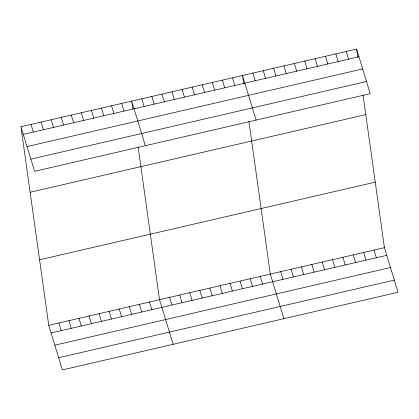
<?xml version="1.0" encoding="UTF-8"?>
<svg xmlns="http://www.w3.org/2000/svg" width="419" height="419" viewBox="0 0 419 419"><rect width="100%" height="100%" fill="white"/><g stroke="black" fill="none" stroke-linecap="round" stroke-linejoin="round"><path stroke-width="0.63" d="M20.95 126.732L356.616 49.086L370.249 93.683L34.583 171.324L20.95 126.732L48.751 325.317L62.384 369.914L398.05 292.268L384.417 247.676L363.037 94.961M23.296 134.399L358.963 56.759M27.02 146.587L362.686 68.941M30.859 159.141L366.525 81.496M30.126 192.263L365.787 114.623M39.575 259.785L375.241 182.145M48.751 325.317L384.417 247.676M51.097 332.99L386.763 255.344M54.821 345.172L390.487 267.532M58.66 357.726L394.326 280.086M346.241 51.49L348.587 59.158M335.865 53.889L338.212 61.556M325.49 56.287L327.836 63.96M374.041 250.075L376.388 257.748M315.114 58.686L317.461 66.359M363.666 252.474L366.012 260.147M304.739 61.085L307.085 68.758M353.29 254.878L355.637 262.545M294.363 63.489L296.71 71.157M342.915 257.276L345.261 264.944M283.988 65.888L286.334 73.555M332.539 259.675L334.886 267.348M273.612 68.287L275.959 75.959M322.164 262.074L324.51 269.747M263.237 70.685L265.583 78.358M311.788 264.473L314.135 272.146M252.867 73.089L255.208 80.757M301.418 266.877L303.759 274.545M256.124 120.08L242.491 75.488L243.659 83.826M291.043 269.276L293.384 276.943M232.419 77.814L234.766 85.486M222.348 80.144L224.694 87.817M280.667 271.674L283.008 279.347M212.281 82.475L214.622 90.143M283.925 318.665L270.292 274.073L248.912 121.358M202.209 84.806L204.556 92.473M260.22 276.404L262.566 284.072M192.138 87.131L194.484 94.804M250.148 278.735L252.495 286.402M182.071 89.462L184.412 97.135M240.082 281.06L242.423 288.733M172 91.792L174.346 99.46M230.01 283.391L232.356 291.064M161.928 94.123L164.274 101.791M219.938 285.721L222.285 293.389M151.861 96.449L154.202 104.122M209.872 288.052L212.213 295.72M141.79 98.779L144.136 106.447M199.8 290.377L202.147 298.05M145.351 145.702L131.718 101.11L132.802 108.851M189.728 292.708L192.075 300.381M121.651 103.435L123.993 111.108M179.662 295.039L182.008 302.707M111.58 105.766L113.926 113.439M169.59 297.37L171.937 305.037M101.508 108.097L103.854 115.764M173.157 344.292L159.519 299.695L138.139 146.98M91.442 110.427L93.783 118.095M149.452 302.026L151.798 309.693M81.37 112.753L83.716 120.426M139.38 304.356L141.727 312.024M71.298 115.084L73.644 122.757M129.309 306.682L131.655 314.355M61.232 117.414L63.573 125.082M119.242 309.013L121.589 316.685M51.16 119.745L53.506 127.413M109.17 311.343L111.517 319.011M41.088 122.07L43.435 129.743M99.099 313.674L101.445 321.342M31.022 124.401L33.363 132.069M89.032 315.999L91.379 323.672M78.961 318.33L81.307 326.003M68.889 320.661L71.235 328.328M58.822 322.991L61.169 330.659M356.616 49.086L357.784 57.429"/></g></svg>
